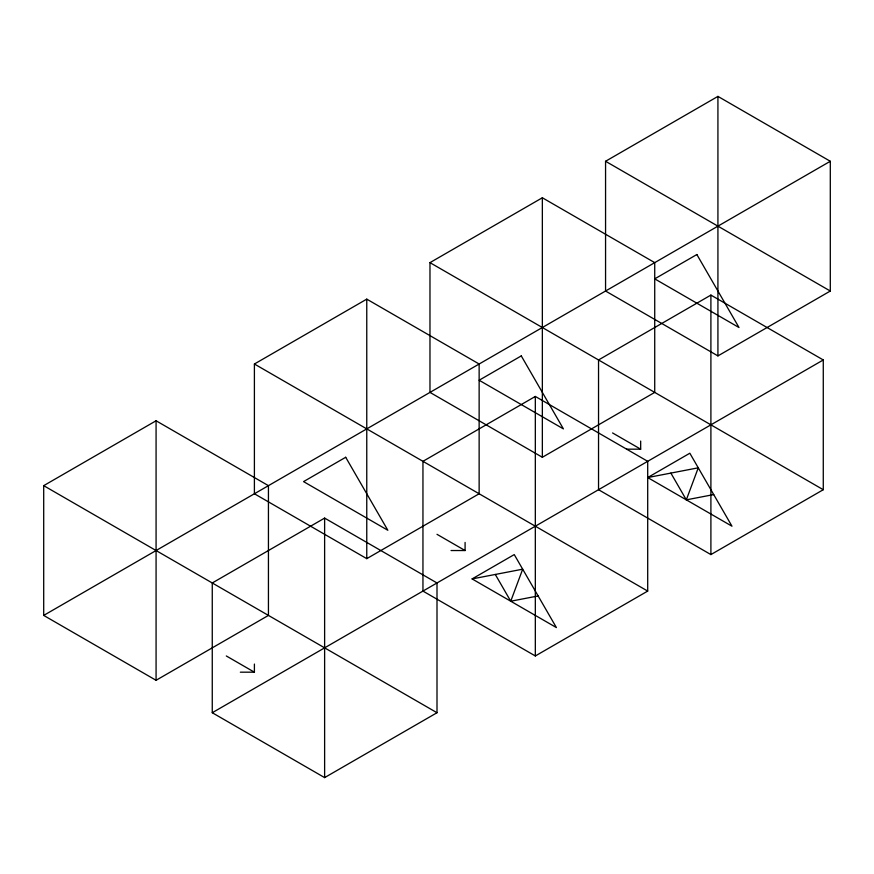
<?xml version="1.0" encoding="UTF-8"?>
<svg xmlns="http://www.w3.org/2000/svg" width="874" height="874" viewBox="0 0 874 874"><rect width="100%" height="100%" fill="white"/><g stroke="black" fill="none" stroke-linecap="round" stroke-linejoin="round"><path stroke-width="1.31" d="M538.133 595.948L510.744 601.225L522.685 569.192L472.113 578.916L556.399 627.576L514.251 554.586L472.113 578.916M713.719 494.575L686.319 499.852L698.26 467.819L647.7 477.554L731.975 526.203L689.837 453.224L647.7 477.554M43.7 485.66L156.075 420.776L268.438 485.66L268.438 615.416L156.075 680.289L43.7 615.416L43.7 485.66L437 712.725L437 582.969L324.625 518.096L212.262 582.969L212.262 712.725L324.625 777.609L437 712.725M254.4 364.01L366.763 299.137L479.138 364.01L479.138 493.766L366.763 558.65L254.4 493.766L254.4 364.01L647.7 591.086L647.7 461.33L535.325 396.446L422.95 461.33L422.95 591.086L535.325 655.959L647.7 591.086M429.975 262.637L542.35 197.764L654.724 262.637L654.724 392.393L542.35 457.277L429.975 392.393L429.975 262.637L823.275 489.713L823.275 359.957L710.901 295.084L598.537 359.957L598.537 489.713L710.901 554.586L823.275 489.713M605.562 161.275L717.925 96.391L830.3 161.275L830.3 291.031L717.925 355.904L605.562 291.031L605.562 161.275L830.3 291.031M43.7 615.416L830.3 161.275M212.262 712.725L823.275 359.957M626.625 449.17L640.675 449.17L640.675 441.053M451.05 550.533L465.088 550.533L465.088 542.426M240.35 672.182L254.4 672.182L254.4 664.065M612.576 432.947L640.675 449.17M437 534.32L465.088 550.533M226.3 655.959L254.4 672.182M670.871 473.085L686.319 499.852M495.296 574.458L510.744 601.225M717.925 96.391L717.925 355.904M710.901 295.084L710.901 554.586M542.35 197.764L542.35 457.277M535.325 396.446L535.325 655.959M366.763 299.137L366.763 558.65M324.625 518.096L324.625 777.609M156.075 420.776L156.075 680.289M345.7 457.277L303.562 481.607L387.838 530.267L345.7 457.277M521.275 355.904L479.138 380.234L563.413 428.894L521.275 355.904M696.862 254.531L654.724 278.861L739 327.521L696.862 254.531"/></g></svg>
